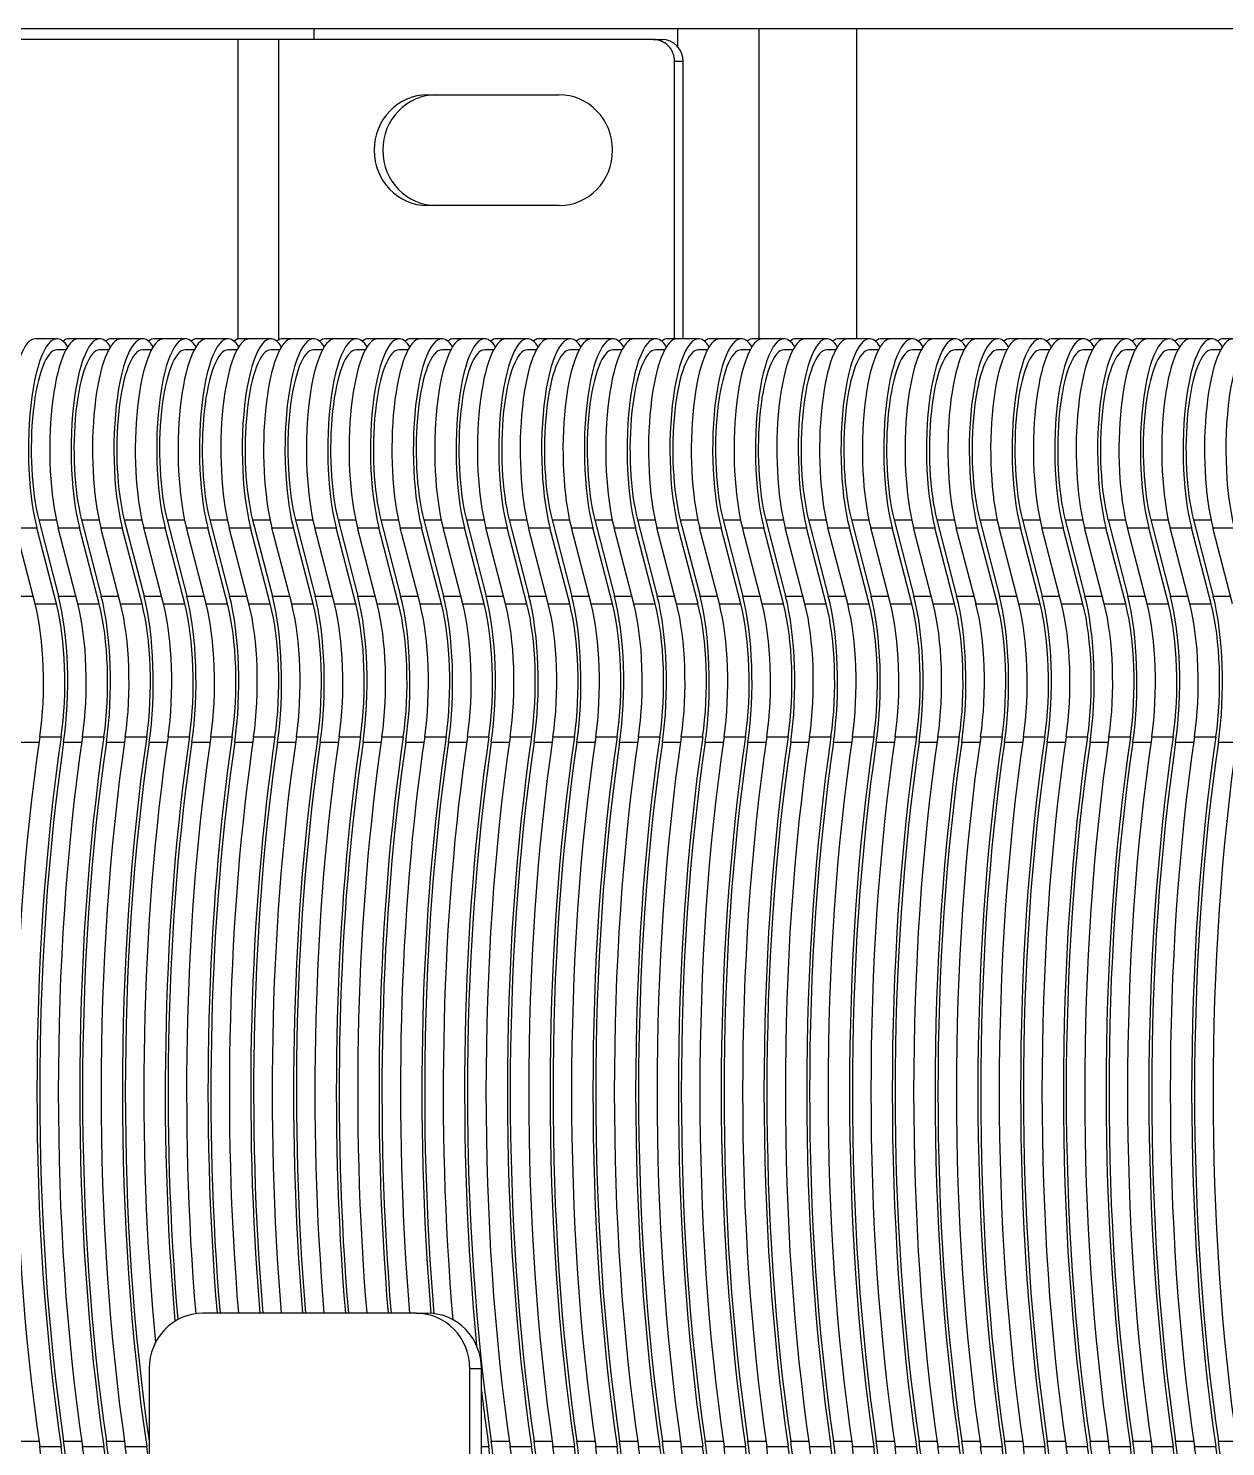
# Model space of a CAD drawing. Header units: millimetres. Extents: x 3795014 to 4300160, y 3869364 to 4016788.
# Drawn here: x 4226494 to 4226548, y 3922830.5 to 3922894.5 of the extents above; entities that cross this region are included whole.
import ezdxf

# ---------------------------------------------------------------- set-up
doc = ezdxf.new("R2010")
doc.units = ezdxf.units.MM
doc.layers.add('линия перехода', color=7, linetype='Continuous')
doc.layers.add('основная', color=7, linetype='Continuous', lineweight=50)

msp = doc.modelspace()

# ---------------------------------------------------------------- linework, layer by layer
at = {"layer": 'линия перехода', "color": 0, "linetype": 'Continuous', "lineweight": -3}
for p, q in [((4226503.445, 3922880.513), (4226503.445, 3922894.031)), ((4226505.283, 3922880.478), (4226505.283, 3922894.031)), ((4226523.298, 3922893.693), (4226523.298, 3922894.531)), ((4226526.973, 3922880.523), (4226526.973, 3922894.531)), ((4226523.539, 3922893.031), (4226523.151, 3922893.031)), ((4226494.434, 3922872.341), (4226495.225, 3922872.341)), ((4226496.366, 3922872.341), (4226497.157, 3922872.341)), ((4226498.297, 3922872.341), (4226499.088, 3922872.341)), ((4226500.229, 3922872.341), (4226501.02, 3922872.341)), ((4226502.161, 3922872.341), (4226502.952, 3922872.341)), ((4226504.092, 3922872.341), (4226504.883, 3922872.341)), ((4226506.024, 3922872.341), (4226506.815, 3922872.341)), ((4226507.956, 3922872.341), (4226508.747, 3922872.341)), ((4226509.887, 3922872.341), (4226510.678, 3922872.341)), ((4226511.819, 3922872.341), (4226512.61, 3922872.341)), ((4226513.751, 3922872.341), (4226514.542, 3922872.341)), ((4226515.682, 3922872.341), (4226516.473, 3922872.341)), ((4226517.614, 3922872.341), (4226518.405, 3922872.341)), ((4226519.546, 3922872.341), (4226520.337, 3922872.341)), ((4226521.477, 3922872.341), (4226522.268, 3922872.341)), ((4226523.409, 3922872.341), (4226524.2, 3922872.341)), ((4226525.341, 3922872.341), (4226526.132, 3922872.341)), ((4226527.272, 3922872.341), (4226528.063, 3922872.341)), ((4226529.204, 3922872.341), (4226529.995, 3922872.341)), ((4226531.136, 3922872.341), (4226531.927, 3922872.341)), ((4226533.068, 3922872.341), (4226533.858, 3922872.341)), ((4226534.999, 3922872.341), (4226535.79, 3922872.341)), ((4226536.931, 3922872.341), (4226537.722, 3922872.341)), ((4226538.863, 3922872.341), (4226539.653, 3922872.341)), ((4226540.794, 3922872.341), (4226541.585, 3922872.341)), ((4226542.726, 3922872.341), (4226543.517, 3922872.341)), ((4226544.658, 3922872.341), (4226545.448, 3922872.341)), ((4226546.589, 3922872.341), (4226547.38, 3922872.341)), ((4226493.377, 3922871.987), (4226494.342, 3922871.987)), ((4226495.308, 3922871.987), (4226496.274, 3922871.987)), ((4226497.24, 3922871.987), (4226498.206, 3922871.987)), ((4226499.172, 3922871.987), (4226500.137, 3922871.987)), ((4226501.103, 3922871.987), (4226502.069, 3922871.987)), ((4226503.035, 3922871.987), (4226504.001, 3922871.987)), ((4226504.967, 3922871.987), (4226505.932, 3922871.987)), ((4226506.898, 3922871.987), (4226507.864, 3922871.987)), ((4226508.83, 3922871.987), (4226509.796, 3922871.987)), ((4226510.762, 3922871.987), (4226511.727, 3922871.987)), ((4226512.693, 3922871.987), (4226513.659, 3922871.987)), ((4226514.625, 3922871.987), (4226515.591, 3922871.987)), ((4226516.557, 3922871.987), (4226517.523, 3922871.987)), ((4226518.488, 3922871.987), (4226519.454, 3922871.987)), ((4226520.42, 3922871.987), (4226521.386, 3922871.987)), ((4226522.352, 3922871.987), (4226523.318, 3922871.987)), ((4226524.283, 3922871.987), (4226525.249, 3922871.987)), ((4226526.215, 3922871.987), (4226527.181, 3922871.987)), ((4226528.147, 3922871.987), (4226529.113, 3922871.987)), ((4226530.078, 3922871.987), (4226531.044, 3922871.987)), ((4226532.01, 3922871.987), (4226532.976, 3922871.987)), ((4226533.942, 3922871.987), (4226534.908, 3922871.987)), ((4226535.873, 3922871.987), (4226536.839, 3922871.987)), ((4226537.805, 3922871.987), (4226538.771, 3922871.987)), ((4226539.737, 3922871.987), (4226540.703, 3922871.987)), ((4226541.668, 3922871.987), (4226542.634, 3922871.987)), ((4226543.6, 3922871.987), (4226544.566, 3922871.987)), ((4226545.532, 3922871.987), (4226546.498, 3922871.987)), ((4226547.463, 3922871.987), (4226548.429, 3922871.987)), ((4226493.393, 3922868.906), (4226494.175, 3922868.906)), ((4226494.267, 3922868.552), (4226495.233, 3922868.552)), ((4226495.324, 3922868.906), (4226496.107, 3922868.906)), ((4226496.199, 3922868.552), (4226497.164, 3922868.552)), ((4226497.256, 3922868.906), (4226498.039, 3922868.906)), ((4226498.13, 3922868.552), (4226499.096, 3922868.552)), ((4226499.188, 3922868.906), (4226499.97, 3922868.906)), ((4226500.062, 3922868.552), (4226501.028, 3922868.552)), ((4226501.119, 3922868.906), (4226501.902, 3922868.906)), ((4226501.994, 3922868.552), (4226502.959, 3922868.552)), ((4226503.051, 3922868.906), (4226503.834, 3922868.906)), ((4226503.925, 3922868.552), (4226504.891, 3922868.552)), ((4226504.983, 3922868.906), (4226505.765, 3922868.906)), ((4226505.857, 3922868.552), (4226506.823, 3922868.552)), ((4226506.914, 3922868.906), (4226507.697, 3922868.906)), ((4226507.789, 3922868.552), (4226508.754, 3922868.552)), ((4226508.846, 3922868.906), (4226509.629, 3922868.906)), ((4226509.72, 3922868.552), (4226510.686, 3922868.552)), ((4226510.778, 3922868.906), (4226511.56, 3922868.906)), ((4226511.652, 3922868.552), (4226512.618, 3922868.552)), ((4226512.709, 3922868.906), (4226513.492, 3922868.906)), ((4226513.584, 3922868.552), (4226514.549, 3922868.552)), ((4226514.641, 3922868.906), (4226515.424, 3922868.906)), ((4226515.515, 3922868.552), (4226516.481, 3922868.552)), ((4226516.573, 3922868.906), (4226517.355, 3922868.906)), ((4226517.447, 3922868.552), (4226518.413, 3922868.552)), ((4226518.504, 3922868.906), (4226519.287, 3922868.906)), ((4226519.379, 3922868.552), (4226520.344, 3922868.552)), ((4226520.436, 3922868.906), (4226521.219, 3922868.906)), ((4226521.31, 3922868.552), (4226522.276, 3922868.552)), ((4226522.368, 3922868.906), (4226523.15, 3922868.906)), ((4226523.242, 3922868.552), (4226524.208, 3922868.552)), ((4226524.299, 3922868.906), (4226525.082, 3922868.906)), ((4226525.174, 3922868.552), (4226526.139, 3922868.552)), ((4226526.231, 3922868.906), (4226527.014, 3922868.906)), ((4226527.105, 3922868.552), (4226528.071, 3922868.552)), ((4226528.163, 3922868.906), (4226528.945, 3922868.906)), ((4226529.037, 3922868.552), (4226530.003, 3922868.552)), ((4226530.094, 3922868.906), (4226530.877, 3922868.906)), ((4226530.969, 3922868.552), (4226531.934, 3922868.552)), ((4226532.026, 3922868.906), (4226532.809, 3922868.906)), ((4226532.9, 3922868.552), (4226533.866, 3922868.552)), ((4226533.958, 3922868.906), (4226534.74, 3922868.906)), ((4226534.832, 3922868.552), (4226535.798, 3922868.552)), ((4226535.889, 3922868.906), (4226536.672, 3922868.906)), ((4226536.764, 3922868.552), (4226537.729, 3922868.552)), ((4226537.821, 3922868.906), (4226538.604, 3922868.906)), ((4226538.695, 3922868.552), (4226539.661, 3922868.552)), ((4226539.753, 3922868.906), (4226540.535, 3922868.906)), ((4226540.627, 3922868.552), (4226541.593, 3922868.552)), ((4226541.684, 3922868.906), (4226542.467, 3922868.906)), ((4226542.559, 3922868.552), (4226543.524, 3922868.552)), ((4226543.616, 3922868.906), (4226544.399, 3922868.906)), ((4226544.49, 3922868.552), (4226545.456, 3922868.552)), ((4226545.548, 3922868.906), (4226546.33, 3922868.906)), ((4226546.422, 3922868.552), (4226547.388, 3922868.552)), ((4226547.479, 3922868.906), (4226548.262, 3922868.906)), ((4226493.625, 3922862.305), (4226494.442, 3922862.305)), ((4226494.478, 3922862.552), (4226495.444, 3922862.552)), ((4226495.557, 3922862.305), (4226496.374, 3922862.305)), ((4226496.41, 3922862.552), (4226497.376, 3922862.552)), ((4226497.488, 3922862.305), (4226498.306, 3922862.305)), ((4226498.341, 3922862.552), (4226499.307, 3922862.552)), ((4226499.42, 3922862.305), (4226500.237, 3922862.305)), ((4226500.273, 3922862.552), (4226501.239, 3922862.552)), ((4226501.352, 3922862.305), (4226502.169, 3922862.305)), ((4226502.205, 3922862.552), (4226503.171, 3922862.552)), ((4226503.283, 3922862.305), (4226504.101, 3922862.305)), ((4226504.136, 3922862.552), (4226505.102, 3922862.552)), ((4226505.215, 3922862.305), (4226506.032, 3922862.305)), ((4226506.068, 3922862.552), (4226507.034, 3922862.552)), ((4226507.147, 3922862.305), (4226507.964, 3922862.305)), ((4226508, 3922862.552), (4226508.966, 3922862.552)), ((4226509.078, 3922862.305), (4226509.896, 3922862.305)), ((4226509.931, 3922862.552), (4226510.897, 3922862.552)), ((4226511.01, 3922862.305), (4226511.827, 3922862.305)), ((4226511.863, 3922862.552), (4226512.829, 3922862.552)), ((4226512.942, 3922862.305), (4226513.759, 3922862.305)), ((4226513.795, 3922862.552), (4226514.761, 3922862.552)), ((4226514.873, 3922862.305), (4226515.691, 3922862.305)), ((4226515.726, 3922862.552), (4226516.692, 3922862.552)), ((4226516.805, 3922862.305), (4226517.622, 3922862.305)), ((4226517.658, 3922862.552), (4226518.624, 3922862.552)), ((4226518.737, 3922862.305), (4226519.554, 3922862.305)), ((4226519.59, 3922862.552), (4226520.556, 3922862.552)), ((4226520.668, 3922862.305), (4226521.486, 3922862.305)), ((4226521.521, 3922862.552), (4226522.487, 3922862.552)), ((4226522.6, 3922862.305), (4226523.417, 3922862.305)), ((4226523.453, 3922862.552), (4226524.419, 3922862.552)), ((4226524.532, 3922862.305), (4226525.349, 3922862.305)), ((4226525.385, 3922862.552), (4226526.351, 3922862.552)), ((4226526.463, 3922862.305), (4226527.281, 3922862.305)), ((4226527.316, 3922862.552), (4226528.282, 3922862.552)), ((4226528.395, 3922862.305), (4226529.212, 3922862.305)), ((4226529.248, 3922862.552), (4226530.214, 3922862.552)), ((4226530.327, 3922862.305), (4226531.144, 3922862.305)), ((4226531.18, 3922862.552), (4226532.146, 3922862.552)), ((4226532.258, 3922862.305), (4226533.076, 3922862.305)), ((4226533.111, 3922862.552), (4226534.077, 3922862.552)), ((4226534.19, 3922862.305), (4226535.007, 3922862.305)), ((4226535.043, 3922862.552), (4226536.009, 3922862.552)), ((4226536.122, 3922862.305), (4226536.939, 3922862.305)), ((4226536.975, 3922862.552), (4226537.941, 3922862.552)), ((4226538.053, 3922862.305), (4226538.871, 3922862.305)), ((4226538.906, 3922862.552), (4226539.872, 3922862.552)), ((4226539.985, 3922862.305), (4226540.802, 3922862.305)), ((4226540.838, 3922862.552), (4226541.804, 3922862.552)), ((4226541.917, 3922862.305), (4226542.734, 3922862.305)), ((4226542.77, 3922862.552), (4226543.736, 3922862.552)), ((4226543.848, 3922862.305), (4226544.666, 3922862.305)), ((4226544.701, 3922862.552), (4226545.667, 3922862.552)), ((4226545.78, 3922862.305), (4226546.597, 3922862.305)), ((4226546.633, 3922862.552), (4226547.599, 3922862.552)), ((4226547.712, 3922862.305), (4226548.529, 3922862.305)), ((4226513.906, 3922834.031), (4226514.424, 3922834.031)), ((4226493.625, 3922830.757), (4226494.442, 3922830.757)), ((4226495.557, 3922830.757), (4226496.374, 3922830.757)), ((4226497.488, 3922830.757), (4226498.306, 3922830.757)), ((4226514.873, 3922830.757), (4226515.691, 3922830.757)), ((4226516.805, 3922830.757), (4226517.622, 3922830.757)), ((4226518.737, 3922830.757), (4226519.554, 3922830.757)), ((4226520.668, 3922830.757), (4226521.486, 3922830.757)), ((4226522.6, 3922830.757), (4226523.417, 3922830.757)), ((4226524.532, 3922830.757), (4226525.349, 3922830.757)), ((4226526.463, 3922830.757), (4226527.281, 3922830.757)), ((4226528.395, 3922830.757), (4226529.212, 3922830.757)), ((4226530.327, 3922830.757), (4226531.144, 3922830.757)), ((4226532.258, 3922830.757), (4226533.076, 3922830.757)), ((4226534.19, 3922830.757), (4226535.007, 3922830.757)), ((4226536.122, 3922830.757), (4226536.939, 3922830.757)), ((4226538.053, 3922830.757), (4226538.871, 3922830.757)), ((4226539.985, 3922830.757), (4226540.802, 3922830.757)), ((4226541.917, 3922830.757), (4226542.734, 3922830.757)), ((4226543.848, 3922830.757), (4226544.666, 3922830.757)), ((4226545.78, 3922830.757), (4226546.597, 3922830.757)), ((4226547.712, 3922830.757), (4226548.529, 3922830.757)), ((4226494.478, 3922830.511), (4226495.444, 3922830.511)), ((4226496.41, 3922830.511), (4226497.376, 3922830.511)), ((4226498.341, 3922830.511), (4226499.307, 3922830.511)), ((4226514.424, 3922830.511), (4226514.761, 3922830.511)), ((4226515.726, 3922830.511), (4226516.692, 3922830.511)), ((4226517.658, 3922830.511), (4226518.624, 3922830.511)), ((4226519.59, 3922830.511), (4226520.556, 3922830.511)), ((4226521.521, 3922830.511), (4226522.487, 3922830.511)), ((4226523.453, 3922830.511), (4226524.419, 3922830.511)), ((4226525.385, 3922830.511), (4226526.351, 3922830.511)), ((4226527.316, 3922830.511), (4226528.282, 3922830.511)), ((4226529.248, 3922830.511), (4226530.214, 3922830.511)), ((4226531.18, 3922830.511), (4226532.146, 3922830.511)), ((4226533.111, 3922830.511), (4226534.077, 3922830.511)), ((4226535.043, 3922830.511), (4226536.009, 3922830.511)), ((4226536.975, 3922830.511), (4226537.941, 3922830.511)), ((4226538.906, 3922830.511), (4226539.872, 3922830.511)), ((4226540.838, 3922830.511), (4226541.804, 3922830.511)), ((4226542.77, 3922830.511), (4226543.736, 3922830.511)), ((4226544.701, 3922830.511), (4226545.667, 3922830.511)), ((4226546.633, 3922830.511), (4226547.599, 3922830.511))]:
    msp.add_line(p, q, dxfattribs=at)
at = {"layer": 'основная', "color": 0, "linetype": 'Continuous', "lineweight": -3}
for p, q in [((4226269.165, 3922894.531), (4226655.499, 3922894.531)), ((4226503.445, 3922894.031), (4226478.997, 3922894.031)), ((4226505.283, 3922894.031), (4226503.445, 3922894.031)), ((4226522.185, 3922894.031), (4226505.283, 3922894.031)), ((4226506.879, 3922894.031), (4226506.879, 3922894.531)), ((4226522.185, 3922894.031), (4226522.573, 3922894.031)), ((4226531.378, 3922880.523), (4226531.378, 3922894.531)), ((4226523.151, 3922880.523), (4226523.151, 3922893.031)), ((4226523.539, 3922880.523), (4226523.539, 3922893.031)), ((4226511.997, 3922891.531), (4226517.935, 3922891.531)), ((4226517.935, 3922886.531), (4226511.997, 3922886.531)), ((4226495.259, 3922880.523), (4226494.293, 3922880.523)), ((4226495.66, 3922880.023), (4226495.259, 3922880.023)), ((4226496.225, 3922880.523), (4226495.798, 3922880.523)), ((4226497.19, 3922880.523), (4226496.225, 3922880.523)), ((4226497.591, 3922880.023), (4226497.19, 3922880.023)), ((4226498.156, 3922880.523), (4226497.729, 3922880.523)), ((4226499.122, 3922880.523), (4226498.156, 3922880.523)), ((4226499.523, 3922880.023), (4226499.122, 3922880.023)), ((4226500.088, 3922880.523), (4226499.661, 3922880.523)), ((4226501.054, 3922880.523), (4226500.088, 3922880.523)), ((4226501.455, 3922880.023), (4226501.054, 3922880.023)), ((4226502.02, 3922880.523), (4226501.593, 3922880.523)), ((4226502.985, 3922880.523), (4226502.02, 3922880.523)), ((4226503.386, 3922880.023), (4226502.985, 3922880.023)), ((4226503.951, 3922880.523), (4226503.524, 3922880.523)), ((4226504.917, 3922880.523), (4226503.951, 3922880.523)), ((4226505.318, 3922880.023), (4226504.917, 3922880.023)), ((4226505.883, 3922880.523), (4226505.456, 3922880.523)), ((4226506.849, 3922880.523), (4226505.883, 3922880.523)), ((4226507.25, 3922880.023), (4226506.849, 3922880.023)), ((4226507.815, 3922880.523), (4226507.388, 3922880.523)), ((4226508.78, 3922880.523), (4226507.815, 3922880.523)), ((4226509.181, 3922880.023), (4226508.78, 3922880.023)), ((4226509.746, 3922880.523), (4226509.319, 3922880.523)), ((4226510.712, 3922880.523), (4226509.746, 3922880.523)), ((4226511.113, 3922880.023), (4226510.712, 3922880.023)), ((4226511.678, 3922880.523), (4226511.251, 3922880.523)), ((4226512.644, 3922880.523), (4226511.678, 3922880.523)), ((4226513.045, 3922880.023), (4226512.644, 3922880.023)), ((4226513.61, 3922880.523), (4226513.183, 3922880.523)), ((4226514.575, 3922880.523), (4226513.61, 3922880.523)), ((4226514.976, 3922880.023), (4226514.575, 3922880.023)), ((4226515.541, 3922880.523), (4226515.114, 3922880.523)), ((4226516.507, 3922880.523), (4226515.541, 3922880.523)), ((4226516.908, 3922880.023), (4226516.507, 3922880.023)), ((4226517.473, 3922880.523), (4226517.046, 3922880.523)), ((4226518.439, 3922880.523), (4226517.473, 3922880.523)), ((4226518.84, 3922880.023), (4226518.439, 3922880.023)), ((4226519.405, 3922880.523), (4226518.978, 3922880.523)), ((4226520.37, 3922880.523), (4226519.405, 3922880.523)), ((4226520.771, 3922880.023), (4226520.37, 3922880.023)), ((4226521.336, 3922880.523), (4226520.909, 3922880.523)), ((4226522.302, 3922880.523), (4226521.336, 3922880.523)), ((4226522.703, 3922880.023), (4226522.302, 3922880.023)), ((4226523.268, 3922880.523), (4226522.841, 3922880.523)), ((4226524.234, 3922880.523), (4226523.268, 3922880.523)), ((4226524.635, 3922880.023), (4226524.234, 3922880.023)), ((4226525.2, 3922880.523), (4226524.773, 3922880.523)), ((4226526.165, 3922880.523), (4226525.2, 3922880.523)), ((4226526.566, 3922880.023), (4226526.165, 3922880.023)), ((4226527.131, 3922880.523), (4226526.705, 3922880.523)), ((4226528.097, 3922880.523), (4226527.131, 3922880.523)), ((4226528.498, 3922880.023), (4226528.097, 3922880.023)), ((4226529.063, 3922880.523), (4226528.636, 3922880.523)), ((4226530.029, 3922880.523), (4226529.063, 3922880.523)), ((4226530.43, 3922880.023), (4226530.029, 3922880.023)), ((4226530.995, 3922880.523), (4226530.568, 3922880.523)), ((4226531.96, 3922880.523), (4226530.995, 3922880.523)), ((4226532.361, 3922880.023), (4226531.96, 3922880.023)), ((4226532.926, 3922880.523), (4226532.5, 3922880.523)), ((4226533.892, 3922880.523), (4226532.926, 3922880.523)), ((4226534.293, 3922880.023), (4226533.892, 3922880.023)), ((4226534.858, 3922880.523), (4226534.431, 3922880.523)), ((4226535.824, 3922880.523), (4226534.858, 3922880.523)), ((4226536.225, 3922880.023), (4226535.824, 3922880.023)), ((4226536.79, 3922880.523), (4226536.363, 3922880.523)), ((4226537.755, 3922880.523), (4226536.79, 3922880.523)), ((4226538.156, 3922880.023), (4226537.755, 3922880.023)), ((4226538.721, 3922880.523), (4226538.295, 3922880.523)), ((4226539.687, 3922880.523), (4226538.721, 3922880.523)), ((4226540.088, 3922880.023), (4226539.687, 3922880.023)), ((4226540.653, 3922880.523), (4226540.226, 3922880.523)), ((4226541.619, 3922880.523), (4226540.653, 3922880.523)), ((4226542.02, 3922880.023), (4226541.619, 3922880.023)), ((4226542.585, 3922880.523), (4226542.158, 3922880.523)), ((4226543.55, 3922880.523), (4226542.585, 3922880.523)), ((4226543.952, 3922880.023), (4226543.55, 3922880.023)), ((4226544.516, 3922880.523), (4226544.09, 3922880.523)), ((4226545.482, 3922880.523), (4226544.516, 3922880.523)), ((4226545.883, 3922880.023), (4226545.482, 3922880.023)), ((4226546.448, 3922880.523), (4226546.021, 3922880.523)), ((4226547.414, 3922880.523), (4226546.448, 3922880.523)), ((4226547.815, 3922880.023), (4226547.414, 3922880.023)), ((4226548.38, 3922880.523), (4226547.953, 3922880.523)), ((4226494.434, 3922872.341), (4226495.324, 3922868.906)), ((4226496.366, 3922872.341), (4226497.256, 3922868.906)), ((4226498.297, 3922872.341), (4226499.188, 3922868.906)), ((4226500.229, 3922872.341), (4226501.119, 3922868.906)), ((4226502.161, 3922872.341), (4226503.051, 3922868.906)), ((4226504.092, 3922872.341), (4226504.983, 3922868.906)), ((4226506.024, 3922872.341), (4226506.914, 3922868.906)), ((4226507.956, 3922872.341), (4226508.846, 3922868.906)), ((4226509.887, 3922872.341), (4226510.778, 3922868.906)), ((4226511.819, 3922872.341), (4226512.709, 3922868.906)), ((4226513.751, 3922872.341), (4226514.641, 3922868.906)), ((4226515.682, 3922872.341), (4226516.573, 3922868.906)), ((4226517.614, 3922872.341), (4226518.504, 3922868.906)), ((4226519.546, 3922872.341), (4226520.436, 3922868.906)), ((4226521.477, 3922872.341), (4226522.368, 3922868.906)), ((4226523.409, 3922872.341), (4226524.299, 3922868.906)), ((4226525.341, 3922872.341), (4226526.231, 3922868.906)), ((4226527.272, 3922872.341), (4226528.163, 3922868.906)), ((4226529.204, 3922872.341), (4226530.094, 3922868.906)), ((4226531.136, 3922872.341), (4226532.026, 3922868.906)), ((4226533.068, 3922872.341), (4226533.958, 3922868.906)), ((4226534.999, 3922872.341), (4226535.889, 3922868.906)), ((4226536.931, 3922872.341), (4226537.821, 3922868.906)), ((4226538.863, 3922872.341), (4226539.753, 3922868.906)), ((4226540.794, 3922872.341), (4226541.684, 3922868.906)), ((4226542.726, 3922872.341), (4226543.616, 3922868.906)), ((4226544.658, 3922872.341), (4226545.548, 3922868.906)), ((4226546.589, 3922872.341), (4226547.479, 3922868.906)), ((4226494.267, 3922868.552), (4226493.377, 3922871.987)), ((4226495.233, 3922868.552), (4226494.342, 3922871.987)), ((4226496.199, 3922868.552), (4226495.308, 3922871.987)), ((4226497.164, 3922868.552), (4226496.274, 3922871.987)), ((4226498.13, 3922868.552), (4226497.24, 3922871.987)), ((4226499.096, 3922868.552), (4226498.206, 3922871.987)), ((4226500.062, 3922868.552), (4226499.172, 3922871.987)), ((4226501.028, 3922868.552), (4226500.137, 3922871.987)), ((4226501.994, 3922868.552), (4226501.103, 3922871.987)), ((4226502.959, 3922868.552), (4226502.069, 3922871.987)), ((4226503.925, 3922868.552), (4226503.035, 3922871.987)), ((4226504.891, 3922868.552), (4226504.001, 3922871.987)), ((4226505.857, 3922868.552), (4226504.967, 3922871.987)), ((4226506.823, 3922868.552), (4226505.932, 3922871.987)), ((4226507.789, 3922868.552), (4226506.898, 3922871.987)), ((4226508.754, 3922868.552), (4226507.864, 3922871.987)), ((4226509.72, 3922868.552), (4226508.83, 3922871.987)), ((4226510.686, 3922868.552), (4226509.796, 3922871.987)), ((4226511.652, 3922868.552), (4226510.762, 3922871.987)), ((4226512.618, 3922868.552), (4226511.727, 3922871.987)), ((4226513.584, 3922868.552), (4226512.693, 3922871.987)), ((4226514.549, 3922868.552), (4226513.659, 3922871.987)), ((4226515.515, 3922868.552), (4226514.625, 3922871.987)), ((4226516.481, 3922868.552), (4226515.591, 3922871.987)), ((4226517.447, 3922868.552), (4226516.557, 3922871.987)), ((4226518.413, 3922868.552), (4226517.523, 3922871.987)), ((4226519.379, 3922868.552), (4226518.488, 3922871.987)), ((4226520.344, 3922868.552), (4226519.454, 3922871.987)), ((4226521.31, 3922868.552), (4226520.42, 3922871.987)), ((4226522.276, 3922868.552), (4226521.386, 3922871.987)), ((4226523.242, 3922868.552), (4226522.352, 3922871.987)), ((4226524.208, 3922868.552), (4226523.318, 3922871.987)), ((4226525.174, 3922868.552), (4226524.283, 3922871.987)), ((4226526.139, 3922868.552), (4226525.249, 3922871.987)), ((4226527.105, 3922868.552), (4226526.215, 3922871.987)), ((4226528.071, 3922868.552), (4226527.181, 3922871.987)), ((4226529.037, 3922868.552), (4226528.147, 3922871.987)), ((4226530.003, 3922868.552), (4226529.113, 3922871.987)), ((4226530.969, 3922868.552), (4226530.078, 3922871.987)), ((4226531.934, 3922868.552), (4226531.044, 3922871.987)), ((4226532.9, 3922868.552), (4226532.01, 3922871.987)), ((4226533.866, 3922868.552), (4226532.976, 3922871.987)), ((4226534.832, 3922868.552), (4226533.942, 3922871.987)), ((4226535.798, 3922868.552), (4226534.908, 3922871.987)), ((4226536.764, 3922868.552), (4226535.873, 3922871.987)), ((4226537.729, 3922868.552), (4226536.839, 3922871.987)), ((4226538.695, 3922868.552), (4226537.805, 3922871.987)), ((4226539.661, 3922868.552), (4226538.771, 3922871.987)), ((4226540.627, 3922868.552), (4226539.737, 3922871.987)), ((4226541.593, 3922868.552), (4226540.703, 3922871.987)), ((4226542.559, 3922868.552), (4226541.668, 3922871.987)), ((4226543.524, 3922868.552), (4226542.634, 3922871.987)), ((4226544.49, 3922868.552), (4226543.6, 3922871.987)), ((4226545.456, 3922868.552), (4226544.566, 3922871.987)), ((4226546.422, 3922868.552), (4226545.532, 3922871.987)), ((4226547.388, 3922868.552), (4226546.498, 3922871.987)), ((4226548.354, 3922868.552), (4226547.463, 3922871.987)), ((4226511.491, 3922836.531), (4226501.833, 3922836.531)), ((4226511.491, 3922836.531), (4226512.01, 3922836.531)), ((4226499.418, 3922834.031), (4226499.418, 3922825.781)), ((4226513.906, 3922825.781), (4226513.906, 3922834.031)), ((4226514.424, 3922825.781), (4226514.424, 3922834.031))]:
    msp.add_line(p, q, dxfattribs=at)
for centre, major_axis, ratio, start_param, end_param in [((4226522.185, 3922893.031), (0, -1), 0.965835, 1.570796, 3.141593), ((4226522.573, 3922893.031), (0, 1), 0.965835, 4.712389, 6.283185), ((4226511.997, 3922889.031), (0, -2.5), 0.965835, 3.141593, 6.283185), ((4226512.386, 3922889.031), (0, -2.5), 0.965835, 3.141593, 6.283185), ((4226517.935, 3922889.031), (0, 2.5), 0.965835, 3.141593, 6.283185), ((4226495.259, 3922875.523), (0, -5), 0.259156, 2.759692, 5.497787), ((4226497.19, 3922875.523), (0, -5), 0.259156, 2.759692, 5.497787), ((4226499.122, 3922875.523), (0, -5), 0.259156, 2.759692, 5.497787), ((4226501.054, 3922875.523), (0, -5), 0.259156, 2.759692, 5.497787), ((4226502.985, 3922875.523), (0, -5), 0.259156, 2.759692, 5.497787), ((4226504.917, 3922875.523), (0, -5), 0.259156, 2.759692, 5.497787), ((4226506.849, 3922875.523), (0, -5), 0.259156, 2.759692, 5.497787), ((4226508.78, 3922875.523), (0, -5), 0.259156, 2.759692, 5.497787), ((4226510.712, 3922875.523), (0, -5), 0.259156, 2.759692, 5.497787), ((4226512.644, 3922875.523), (0, -5), 0.259156, 2.759692, 5.497787), ((4226514.575, 3922875.523), (0, -5), 0.259156, 2.759692, 5.497787), ((4226516.507, 3922875.523), (0, -5), 0.259156, 2.759692, 5.497787), ((4226518.439, 3922875.523), (0, -5), 0.259156, 2.759692, 5.497787), ((4226520.37, 3922875.523), (0, -5), 0.259156, 2.759692, 5.497787), ((4226522.302, 3922875.523), (0, -5), 0.259156, 2.759692, 5.497787), ((4226524.234, 3922875.523), (0, -5), 0.259156, 2.759692, 5.497787), ((4226526.165, 3922875.523), (0, -5), 0.259156, 2.759692, 5.497787), ((4226528.097, 3922875.523), (0, -5), 0.259156, 2.759692, 5.497787), ((4226530.029, 3922875.523), (0, -5), 0.259156, 2.759692, 5.497787), ((4226531.96, 3922875.523), (0, -5), 0.259156, 2.759692, 5.497787), ((4226533.892, 3922875.523), (0, -5), 0.259156, 2.759692, 5.497787), ((4226535.824, 3922875.523), (0, -5), 0.259156, 2.759692, 5.497787), ((4226537.755, 3922875.523), (0, -5), 0.259156, 2.759692, 5.497787), ((4226539.687, 3922875.523), (0, -5), 0.259156, 2.759692, 5.497787), ((4226541.619, 3922875.523), (0, -5), 0.259156, 2.759692, 5.497787), ((4226543.55, 3922875.523), (0, -5), 0.259156, 2.759692, 5.497787), ((4226545.482, 3922875.523), (0, -5), 0.259156, 2.759692, 5.497787), ((4226547.414, 3922875.523), (0, -5), 0.259156, 2.759692, 5.497787), ((4226549.345, 3922875.523), (0, -5), 0.259156, 2.759692, 5.497787), ((4226494.293, 3922875.523), (0, -5), 0.259156, 3.141593, 5.497787), ((4226495.259, 3922875.523), (0, -4.5), 0.259156, 3.141593, 5.497787), ((4226496.225, 3922875.523), (0, -5), 0.259156, 3.141593, 5.497787), ((4226495.798, 3922875.523), (0, -5), 0.259156, 3.141593, 3.351128), ((4226497.19, 3922875.523), (0, -4.5), 0.259156, 3.141593, 5.497787), ((4226498.156, 3922875.523), (0, -5), 0.259156, 3.141593, 5.497787), ((4226497.729, 3922875.523), (0, -5), 0.259156, 3.141593, 3.351128), ((4226499.122, 3922875.523), (0, -4.5), 0.259156, 3.141593, 5.497787), ((4226500.088, 3922875.523), (0, -5), 0.259156, 3.141593, 5.497787), ((4226499.661, 3922875.523), (0, -5), 0.259156, 3.141593, 3.351128), ((4226501.054, 3922875.523), (0, -4.5), 0.259156, 3.141593, 5.497787), ((4226502.02, 3922875.523), (0, -5), 0.259156, 3.141593, 5.497787), ((4226501.593, 3922875.523), (0, -5), 0.259156, 3.141593, 3.351128), ((4226502.985, 3922875.523), (0, -4.5), 0.259156, 3.141593, 5.497787), ((4226503.951, 3922875.523), (0, -5), 0.259156, 3.141593, 5.497787), ((4226503.524, 3922875.523), (0, -5), 0.259156, 3.141593, 3.351128), ((4226504.917, 3922875.523), (0, -4.5), 0.259156, 3.141593, 5.497787), ((4226505.883, 3922875.523), (0, -5), 0.259156, 3.141593, 5.497787), ((4226505.456, 3922875.523), (0, -5), 0.259156, 3.141593, 3.351128), ((4226506.849, 3922875.523), (0, -4.5), 0.259156, 3.141593, 5.497787), ((4226507.815, 3922875.523), (0, -5), 0.259156, 3.141593, 5.497787), ((4226507.388, 3922875.523), (0, -5), 0.259156, 3.141593, 3.351128), ((4226508.78, 3922875.523), (0, -4.5), 0.259156, 3.141593, 5.497787), ((4226509.746, 3922875.523), (0, -5), 0.259156, 3.141593, 5.497787), ((4226509.319, 3922875.523), (0, -5), 0.259156, 3.141593, 3.351128), ((4226510.712, 3922875.523), (0, -4.5), 0.259156, 3.141593, 5.497787), ((4226511.678, 3922875.523), (0, -5), 0.259156, 3.141593, 5.497787), ((4226511.251, 3922875.523), (0, -5), 0.259156, 3.141593, 3.351128), ((4226512.644, 3922875.523), (0, -4.5), 0.259156, 3.141593, 5.497787), ((4226513.61, 3922875.523), (0, -5), 0.259156, 3.141593, 5.497787), ((4226513.183, 3922875.523), (0, -5), 0.259156, 3.141593, 3.351128), ((4226514.575, 3922875.523), (0, -4.5), 0.259156, 3.141593, 5.497787), ((4226515.541, 3922875.523), (0, -5), 0.259156, 3.141593, 5.497787), ((4226515.114, 3922875.523), (0, -5), 0.259156, 3.141593, 3.351128), ((4226516.507, 3922875.523), (0, -4.5), 0.259156, 3.141593, 5.497787), ((4226517.473, 3922875.523), (0, -5), 0.259156, 3.141593, 5.497787), ((4226517.046, 3922875.523), (0, -5), 0.259156, 3.141593, 3.351128), ((4226518.439, 3922875.523), (0, -4.5), 0.259156, 3.141593, 5.497787), ((4226519.405, 3922875.523), (0, -5), 0.259156, 3.141593, 5.497787), ((4226518.978, 3922875.523), (0, -5), 0.259156, 3.141593, 3.351128), ((4226520.37, 3922875.523), (0, -4.5), 0.259156, 3.141593, 5.497787), ((4226521.336, 3922875.523), (0, -5), 0.259156, 3.141593, 5.497787), ((4226520.909, 3922875.523), (0, -5), 0.259156, 3.141593, 3.351128), ((4226522.302, 3922875.523), (0, -4.5), 0.259156, 3.141593, 5.497787), ((4226523.268, 3922875.523), (0, -5), 0.259156, 3.141593, 5.497787), ((4226522.841, 3922875.523), (0, -5), 0.259156, 3.141593, 3.351128), ((4226524.234, 3922875.523), (0, -4.5), 0.259156, 3.141593, 5.497787), ((4226525.2, 3922875.523), (0, -5), 0.259156, 3.141593, 5.497787), ((4226524.773, 3922875.523), (0, -5), 0.259156, 3.141593, 3.351128), ((4226526.165, 3922875.523), (0, -4.5), 0.259156, 3.141593, 5.497787), ((4226527.131, 3922875.523), (0, -5), 0.259156, 3.141593, 5.497787), ((4226526.705, 3922875.523), (0, -5), 0.259156, 3.141593, 3.351128), ((4226528.097, 3922875.523), (0, -4.5), 0.259156, 3.141593, 5.497787), ((4226529.063, 3922875.523), (0, -5), 0.259156, 3.141593, 5.497787), ((4226528.636, 3922875.523), (0, -5), 0.259156, 3.141593, 3.351128), ((4226530.029, 3922875.523), (0, -4.5), 0.259156, 3.141593, 5.497787), ((4226530.995, 3922875.523), (0, -5), 0.259156, 3.141593, 5.497787), ((4226530.568, 3922875.523), (0, -5), 0.259156, 3.141593, 3.351128), ((4226531.96, 3922875.523), (0, -4.5), 0.259156, 3.141593, 5.497787), ((4226532.926, 3922875.523), (0, -5), 0.259156, 3.141593, 5.497787), ((4226532.5, 3922875.523), (0, -5), 0.259156, 3.141593, 3.351128), ((4226533.892, 3922875.523), (0, -4.5), 0.259156, 3.141593, 5.497787), ((4226534.858, 3922875.523), (0, -5), 0.259156, 3.141593, 5.497787), ((4226534.431, 3922875.523), (0, -5), 0.259156, 3.141593, 3.351128), ((4226535.824, 3922875.523), (0, -4.5), 0.259156, 3.141593, 5.497787), ((4226536.79, 3922875.523), (0, -5), 0.259156, 3.141593, 5.497787), ((4226536.363, 3922875.523), (0, -5), 0.259156, 3.141593, 3.351128), ((4226537.755, 3922875.523), (0, -4.5), 0.259156, 3.141593, 5.497787), ((4226538.721, 3922875.523), (0, -5), 0.259156, 3.141593, 5.497787), ((4226538.295, 3922875.523), (0, -5), 0.259156, 3.141593, 3.351128), ((4226539.687, 3922875.523), (0, -4.5), 0.259156, 3.141593, 5.497787), ((4226540.653, 3922875.523), (0, -5), 0.259156, 3.141593, 5.497787), ((4226540.226, 3922875.523), (0, -5), 0.259156, 3.141593, 3.351128), ((4226541.619, 3922875.523), (0, -4.5), 0.259156, 3.141593, 5.497787), ((4226542.585, 3922875.523), (0, -5), 0.259156, 3.141593, 5.497787), ((4226542.158, 3922875.523), (0, -5), 0.259156, 3.141593, 3.351128), ((4226543.55, 3922875.523), (0, -4.5), 0.259156, 3.141593, 5.497787), ((4226544.516, 3922875.523), (0, -5), 0.259156, 3.141593, 5.497787), ((4226544.09, 3922875.523), (0, -5), 0.259156, 3.141593, 3.351128), ((4226545.482, 3922875.523), (0, -4.5), 0.259156, 3.141593, 5.497787), ((4226546.448, 3922875.523), (0, -5), 0.259156, 3.141593, 5.497787), ((4226546.021, 3922875.523), (0, -5), 0.259156, 3.141593, 3.351128), ((4226547.414, 3922875.523), (0, -4.5), 0.259156, 3.141593, 5.497787), ((4226548.38, 3922875.523), (0, -5), 0.259156, 3.141593, 5.497787), ((4226547.953, 3922875.523), (0, -5), 0.259156, 3.141593, 3.351128), ((4226493.351, 3922865.017), (0, -5), 0.259156, 1.055331, 2.356194), ((4226494.316, 3922865.017), (0, -5), 0.259156, 1.055331, 2.356194), ((4226494.316, 3922865.017), (0, 5.5), 0.259156, 4.196924, 5.497787), ((4226495.282, 3922865.017), (0, -5), 0.259156, 1.055331, 2.356194), ((4226496.248, 3922865.017), (0, -5), 0.259156, 1.055331, 2.356194), ((4226496.248, 3922865.017), (0, 5.5), 0.259156, 4.196924, 5.497787), ((4226497.214, 3922865.017), (0, -5), 0.259156, 1.055331, 2.356194), ((4226498.18, 3922865.017), (0, -5), 0.259156, 1.055331, 2.356194), ((4226498.18, 3922865.017), (0, 5.5), 0.259156, 4.196924, 5.497787), ((4226499.146, 3922865.017), (0, -5), 0.259156, 1.055331, 2.356194), ((4226500.111, 3922865.017), (0, -5), 0.259156, 1.055331, 2.356194), ((4226500.111, 3922865.017), (0, 5.5), 0.259156, 4.196924, 5.497787), ((4226501.077, 3922865.017), (0, -5), 0.259156, 1.055331, 2.356194), ((4226502.043, 3922865.017), (0, -5), 0.259156, 1.055331, 2.356194), ((4226502.043, 3922865.017), (0, 5.5), 0.259156, 4.196924, 5.497787), ((4226503.009, 3922865.017), (0, -5), 0.259156, 1.055331, 2.356194), ((4226503.975, 3922865.017), (0, -5), 0.259156, 1.055331, 2.356194), ((4226503.975, 3922865.017), (0, 5.5), 0.259156, 4.196924, 5.497787), ((4226504.941, 3922865.017), (0, -5), 0.259156, 1.055331, 2.356194), ((4226505.906, 3922865.017), (0, -5), 0.259156, 1.055331, 2.356194), ((4226505.906, 3922865.017), (0, 5.5), 0.259156, 4.196924, 5.497787), ((4226506.872, 3922865.017), (0, -5), 0.259156, 1.055331, 2.356194), ((4226507.838, 3922865.017), (0, -5), 0.259156, 1.055331, 2.356194), ((4226507.838, 3922865.017), (0, 5.5), 0.259156, 4.196924, 5.497787), ((4226508.804, 3922865.017), (0, -5), 0.259156, 1.055331, 2.356194), ((4226509.77, 3922865.017), (0, -5), 0.259156, 1.055331, 2.356194), ((4226509.77, 3922865.017), (0, 5.5), 0.259156, 4.196924, 5.497787), ((4226510.736, 3922865.017), (0, -5), 0.259156, 1.055331, 2.356194), ((4226511.701, 3922865.017), (0, -5), 0.259156, 1.055331, 2.356194), ((4226511.701, 3922865.017), (0, 5.5), 0.259156, 4.196924, 5.497787), ((4226512.667, 3922865.017), (0, -5), 0.259156, 1.055331, 2.356194), ((4226513.633, 3922865.017), (0, -5), 0.259156, 1.055331, 2.356194), ((4226513.633, 3922865.017), (0, 5.5), 0.259156, 4.196924, 5.497787), ((4226514.599, 3922865.017), (0, -5), 0.259156, 1.055331, 2.356194), ((4226515.565, 3922865.017), (0, -5), 0.259156, 1.055331, 2.356194), ((4226515.565, 3922865.017), (0, 5.5), 0.259156, 4.196924, 5.497787), ((4226516.531, 3922865.017), (0, -5), 0.259156, 1.055331, 2.356194), ((4226517.496, 3922865.017), (0, -5), 0.259156, 1.055331, 2.356194), ((4226517.496, 3922865.017), (0, 5.5), 0.259156, 4.196924, 5.497787), ((4226518.462, 3922865.017), (0, -5), 0.259156, 1.055331, 2.356194), ((4226519.428, 3922865.017), (0, -5), 0.259156, 1.055331, 2.356194), ((4226519.428, 3922865.017), (0, 5.5), 0.259156, 4.196924, 5.497787), ((4226520.394, 3922865.017), (0, -5), 0.259156, 1.055331, 2.356194), ((4226521.36, 3922865.017), (0, -5), 0.259156, 1.055331, 2.356194), ((4226521.36, 3922865.017), (0, 5.5), 0.259156, 4.196924, 5.497787), ((4226522.326, 3922865.017), (0, -5), 0.259156, 1.055331, 2.356194), ((4226523.291, 3922865.017), (0, -5), 0.259156, 1.055331, 2.356194), ((4226523.291, 3922865.017), (0, 5.5), 0.259156, 4.196924, 5.497787), ((4226524.257, 3922865.017), (0, -5), 0.259156, 1.055331, 2.356194), ((4226525.223, 3922865.017), (0, -5), 0.259156, 1.055331, 2.356194), ((4226525.223, 3922865.017), (0, 5.5), 0.259156, 4.196924, 5.497787), ((4226526.189, 3922865.017), (0, -5), 0.259156, 1.055331, 2.356194), ((4226527.155, 3922865.017), (0, -5), 0.259156, 1.055331, 2.356194), ((4226527.155, 3922865.017), (0, 5.5), 0.259156, 4.196924, 5.497787), ((4226528.121, 3922865.017), (0, -5), 0.259156, 1.055331, 2.356194), ((4226529.086, 3922865.017), (0, -5), 0.259156, 1.055331, 2.356194), ((4226529.086, 3922865.017), (0, 5.5), 0.259156, 4.196924, 5.497787), ((4226530.052, 3922865.017), (0, -5), 0.259156, 1.055331, 2.356194), ((4226531.018, 3922865.017), (0, -5), 0.259156, 1.055331, 2.356194), ((4226531.018, 3922865.017), (0, 5.5), 0.259156, 4.196924, 5.497787), ((4226531.984, 3922865.017), (0, -5), 0.259156, 1.055331, 2.356194), ((4226532.95, 3922865.017), (0, -5), 0.259156, 1.055331, 2.356194), ((4226532.95, 3922865.017), (0, 5.5), 0.259156, 4.196924, 5.497787), ((4226533.916, 3922865.017), (0, -5), 0.259156, 1.055331, 2.356194), ((4226534.882, 3922865.017), (0, -5), 0.259156, 1.055331, 2.356194), ((4226534.882, 3922865.017), (0, 5.5), 0.259156, 4.196924, 5.497787), ((4226535.847, 3922865.017), (0, -5), 0.259156, 1.055331, 2.356194), ((4226536.813, 3922865.017), (0, -5), 0.259156, 1.055331, 2.356194), ((4226536.813, 3922865.017), (0, 5.5), 0.259156, 4.196924, 5.497787), ((4226537.779, 3922865.017), (0, -5), 0.259156, 1.055331, 2.356194), ((4226538.745, 3922865.017), (0, -5), 0.259156, 1.055331, 2.356194), ((4226538.745, 3922865.017), (0, 5.5), 0.259156, 4.196924, 5.497787), ((4226539.711, 3922865.017), (0, -5), 0.259156, 1.055331, 2.356194), ((4226540.677, 3922865.017), (0, -5), 0.259156, 1.055331, 2.356194), ((4226540.677, 3922865.017), (0, 5.5), 0.259156, 4.196924, 5.497787), ((4226541.642, 3922865.017), (0, -5), 0.259156, 1.055331, 2.356194), ((4226542.608, 3922865.017), (0, -5), 0.259156, 1.055331, 2.356194), ((4226542.608, 3922865.017), (0, 5.5), 0.259156, 4.196924, 5.497787), ((4226543.574, 3922865.017), (0, -5), 0.259156, 1.055331, 2.356194), ((4226544.54, 3922865.017), (0, -5), 0.259156, 1.055331, 2.356194), ((4226544.54, 3922865.017), (0, 5.5), 0.259156, 4.196924, 5.497787), ((4226545.506, 3922865.017), (0, -5), 0.259156, 1.055331, 2.356194), ((4226546.472, 3922865.017), (0, -5), 0.259156, 1.055331, 2.356194), ((4226546.472, 3922865.017), (0, 5.5), 0.259156, 4.196924, 5.497787), ((4226501.806, 3922846.531), (0, -32.5), 0.259156, 4.196924, 5.227854), ((4226502.772, 3922846.531), (0, -32.5), 0.259156, 4.196924, 5.227854), ((4226502.772, 3922846.531), (0, 32), 0.259156, 1.055331, 2.086262), ((4226503.738, 3922846.531), (0, -32.5), 0.259156, 4.196924, 5.227854), ((4226504.704, 3922846.531), (0, -32.5), 0.259156, 4.196924, 5.227854), ((4226504.704, 3922846.531), (0, 32), 0.259156, 1.055331, 2.086262), ((4226505.67, 3922846.531), (0, -32.5), 0.259156, 4.196924, 5.227854), ((4226506.635, 3922846.531), (0, -32.5), 0.259156, 4.196924, 5.227854), ((4226506.635, 3922846.531), (0, 32), 0.259156, 1.055331, 2.086262), ((4226507.601, 3922846.531), (0, -32.5), 0.259156, 4.196924, 5.068059), ((4226508.567, 3922846.531), (0, -32.5), 0.259156, 4.196924, 5.036836), ((4226508.567, 3922846.531), (0, 32), 0.259156, 1.055331, 1.897999), ((4226509.533, 3922846.531), (0, -32.5), 0.259156, 4.196924, 5.025835), ((4226510.499, 3922846.531), (0, -32.5), 0.259156, 4.196924, 5.025156), ((4226510.499, 3922846.531), (0, 32), 0.259156, 1.055331, 1.88862), ((4226511.465, 3922846.531), (0, -32.5), 0.259156, 4.196924, 5.025156), ((4226512.43, 3922846.531), (0, -32.5), 0.259156, 4.196924, 5.025156), ((4226512.43, 3922846.531), (0, 32), 0.259156, 1.055331, 1.88862), ((4226513.396, 3922846.531), (0, -32.5), 0.259156, 4.196924, 5.025156), ((4226514.362, 3922846.531), (0, -32.5), 0.259156, 4.196924, 5.025156), ((4226514.362, 3922846.531), (0, 32), 0.259156, 1.055331, 1.88862), ((4226515.328, 3922846.531), (0, -32.5), 0.259156, 4.196924, 5.025156), ((4226516.294, 3922846.531), (0, -32.5), 0.259156, 4.196924, 5.025156), ((4226516.294, 3922846.531), (0, 32), 0.259156, 1.055331, 1.88862), ((4226517.26, 3922846.531), (0, -32.5), 0.259156, 4.196924, 5.025156), ((4226518.225, 3922846.531), (0, -32.5), 0.259156, 4.196924, 5.025156), ((4226518.225, 3922846.531), (0, 32), 0.259156, 1.055331, 1.88862), ((4226519.191, 3922846.531), (0, -32.5), 0.259156, 4.196924, 5.025156), ((4226520.157, 3922846.531), (0, -32.5), 0.259156, 4.196924, 5.02528), ((4226520.157, 3922846.531), (0, 32), 0.259156, 1.055331, 1.88914), ((4226521.123, 3922846.531), (0, -32.5), 0.259156, 4.196924, 5.034459), ((4226522.089, 3922846.531), (0, -32.5), 0.259156, 4.196924, 5.072924), ((4226522.089, 3922846.531), (0, 32), 0.259156, 1.055331, 2.086262), ((4226523.055, 3922846.531), (0, -32.5), 0.259156, 4.196924, 5.227854), ((4226524.02, 3922846.531), (0, -32.5), 0.259156, 4.196924, 5.227854), ((4226524.02, 3922846.531), (0, 32), 0.259156, 1.055331, 2.086262), ((4226524.986, 3922846.531), (0, -32.5), 0.259156, 4.196924, 5.227854), ((4226525.952, 3922846.531), (0, -32.5), 0.259156, 4.196924, 5.227854), ((4226525.952, 3922846.531), (0, 32), 0.259156, 1.055331, 2.086262), ((4226526.918, 3922846.531), (0, -32.5), 0.259156, 4.196924, 5.227854), ((4226527.884, 3922846.531), (0, -32.5), 0.259156, 4.196924, 5.227854), ((4226527.884, 3922846.531), (0, 32), 0.259156, 1.055331, 2.086262), ((4226528.85, 3922846.531), (0, -32.5), 0.259156, 4.196924, 5.227854), ((4226529.815, 3922846.531), (0, -32.5), 0.259156, 4.196924, 5.227854), ((4226529.815, 3922846.531), (0, 32), 0.259156, 1.055331, 2.086262), ((4226530.781, 3922846.531), (0, -32.5), 0.259156, 4.196924, 5.227854), ((4226531.747, 3922846.531), (0, -32.5), 0.259156, 4.196924, 5.227854), ((4226531.747, 3922846.531), (0, 32), 0.259156, 1.055331, 2.086262), ((4226532.713, 3922846.531), (0, -32.5), 0.259156, 4.196924, 5.227854), ((4226533.679, 3922846.531), (0, -32.5), 0.259156, 4.196924, 5.227854), ((4226533.679, 3922846.531), (0, 32), 0.259156, 1.055331, 2.086262), ((4226534.645, 3922846.531), (0, -32.5), 0.259156, 4.196924, 5.227854), ((4226535.61, 3922846.531), (0, -32.5), 0.259156, 4.196924, 5.227854), ((4226535.61, 3922846.531), (0, 32), 0.259156, 1.055331, 2.086262), ((4226536.576, 3922846.531), (0, -32.5), 0.259156, 4.196924, 5.227854), ((4226537.542, 3922846.531), (0, -32.5), 0.259156, 4.196924, 5.227854), ((4226537.542, 3922846.531), (0, 32), 0.259156, 1.055331, 2.086262), ((4226538.508, 3922846.531), (0, -32.5), 0.259156, 4.196924, 5.227854), ((4226539.474, 3922846.531), (0, -32.5), 0.259156, 4.196924, 5.227854), ((4226539.474, 3922846.531), (0, 32), 0.259156, 1.055331, 2.086262), ((4226540.44, 3922846.531), (0, -32.5), 0.259156, 4.196924, 5.227854), ((4226541.405, 3922846.531), (0, -32.5), 0.259156, 4.196924, 5.227854), ((4226541.405, 3922846.531), (0, 32), 0.259156, 1.055331, 2.086262), ((4226542.371, 3922846.531), (0, -32.5), 0.259156, 4.196924, 5.227854), ((4226543.337, 3922846.531), (0, -32.5), 0.259156, 4.196924, 5.227854), ((4226543.337, 3922846.531), (0, 32), 0.259156, 1.055331, 2.086262), ((4226544.303, 3922846.531), (0, -32.5), 0.259156, 4.196924, 5.227854), ((4226545.269, 3922846.531), (0, -32.5), 0.259156, 4.196924, 5.227854), ((4226545.269, 3922846.531), (0, 32), 0.259156, 1.055331, 2.086262), ((4226546.235, 3922846.531), (0, -32.5), 0.259156, 4.196924, 5.227854), ((4226547.2, 3922846.531), (0, -32.5), 0.259156, 4.196924, 5.227854), ((4226547.2, 3922846.531), (0, 32), 0.259156, 1.055331, 2.086262), ((4226548.166, 3922846.531), (0, -32.5), 0.259156, 4.196924, 5.227854), ((4226549.132, 3922846.531), (0, -32.5), 0.259156, 4.196924, 5.227854), ((4226549.132, 3922846.531), (0, 32), 0.259156, 1.055331, 2.086262), ((4226550.098, 3922846.531), (0, -32.5), 0.259156, 4.196924, 5.227854), ((4226551.064, 3922846.531), (0, -32.5), 0.259156, 4.196924, 5.227854), ((4226551.064, 3922846.531), (0, 32), 0.259156, 1.055331, 2.086262), ((4226552.03, 3922846.531), (0, -32.5), 0.259156, 4.196924, 5.227854), ((4226552.995, 3922846.531), (0, -32.5), 0.259156, 4.196924, 5.227854), ((4226552.995, 3922846.531), (0, 32), 0.259156, 1.055331, 2.086262), ((4226553.961, 3922846.531), (0, -32.5), 0.259156, 4.196924, 5.227854), ((4226554.927, 3922846.531), (0, -32.5), 0.259156, 4.196924, 5.227854), ((4226554.927, 3922846.531), (0, 32), 0.259156, 1.055331, 2.086262), ((4226555.893, 3922846.531), (0, -32.5), 0.259156, 4.196924, 5.227854), ((4226501.833, 3922834.031), (0, 2.5), 0.965835, 0, 1.570796), ((4226511.491, 3922834.031), (0, -2.5), 0.965835, 1.570796, 3.141593), ((4226512.01, 3922834.031), (0, -2.5), 0.965835, 1.570796, 3.141593), ((4226522.089, 3922846.531), (0, -32.5), 0.259156, -1.143274, -1.055331), ((4226494.316, 3922828.046), (0, 5.5), 0.259156, 4.287989, 5.227854), ((4226496.248, 3922828.046), (0, 5.5), 0.259156, 4.287989, 5.227854), ((4226513.633, 3922828.046), (0, 5.5), 0.259156, 4.287989, 5.227854), ((4226515.565, 3922828.046), (0, 5.5), 0.259156, 4.287989, 5.227854), ((4226517.496, 3922828.046), (0, 5.5), 0.259156, 4.287989, 5.227854), ((4226519.428, 3922828.046), (0, 5.5), 0.259156, 4.287989, 5.227854), ((4226521.36, 3922828.046), (0, 5.5), 0.259156, 4.287989, 5.227854), ((4226523.291, 3922828.046), (0, 5.5), 0.259156, 4.287989, 5.227854), ((4226525.223, 3922828.046), (0, 5.5), 0.259156, 4.287989, 5.227854), ((4226527.155, 3922828.046), (0, 5.5), 0.259156, 4.287989, 5.227854), ((4226529.086, 3922828.046), (0, 5.5), 0.259156, 4.287989, 5.227854), ((4226531.018, 3922828.046), (0, 5.5), 0.259156, 4.287989, 5.227854), ((4226532.95, 3922828.046), (0, 5.5), 0.259156, 4.287989, 5.227854), ((4226534.882, 3922828.046), (0, 5.5), 0.259156, 4.287989, 5.227854), ((4226536.813, 3922828.046), (0, 5.5), 0.259156, 4.287989, 5.227854), ((4226538.745, 3922828.046), (0, 5.5), 0.259156, 4.287989, 5.227854), ((4226540.677, 3922828.046), (0, 5.5), 0.259156, 4.287989, 5.227854), ((4226542.608, 3922828.046), (0, 5.5), 0.259156, 4.287989, 5.227854), ((4226544.54, 3922828.046), (0, 5.5), 0.259156, 4.287989, 5.227854), ((4226546.472, 3922828.046), (0, 5.5), 0.259156, 4.287989, 5.227854), ((4226493.351, 3922828.046), (0, -5), 0.259156, 1.100723, 2.086262), ((4226494.316, 3922828.046), (0, -5), 0.259156, 1.100723, 2.086262), ((4226495.282, 3922828.046), (0, -5), 0.259156, 1.100723, 2.086262), ((4226496.248, 3922828.046), (0, -5), 0.259156, 1.100723, 2.086262), ((4226497.214, 3922828.046), (0, -5), 0.259156, 1.100723, 2.086262), ((4226498.18, 3922828.046), (0, -5), 0.259156, -4.414203, -4.196924), ((4226513.633, 3922828.046), (0, -5), 0.259156, 1.100723, 2.086262), ((4226514.599, 3922828.046), (0, -5), 0.259156, 1.100723, 2.086262), ((4226515.565, 3922828.046), (0, -5), 0.259156, 1.100723, 2.086262), ((4226516.531, 3922828.046), (0, -5), 0.259156, 1.100723, 2.086262), ((4226517.496, 3922828.046), (0, -5), 0.259156, 1.100723, 2.086262), ((4226518.462, 3922828.046), (0, -5), 0.259156, 1.100723, 2.086262), ((4226519.428, 3922828.046), (0, -5), 0.259156, 1.100723, 2.086262), ((4226520.394, 3922828.046), (0, -5), 0.259156, 1.100723, 2.086262), ((4226521.36, 3922828.046), (0, -5), 0.259156, 1.100723, 2.086262), ((4226522.326, 3922828.046), (0, -5), 0.259156, 1.100723, 2.086262), ((4226523.291, 3922828.046), (0, -5), 0.259156, 1.100723, 2.086262), ((4226524.257, 3922828.046), (0, -5), 0.259156, 1.100723, 2.086262), ((4226525.223, 3922828.046), (0, -5), 0.259156, 1.100723, 2.086262), ((4226526.189, 3922828.046), (0, -5), 0.259156, 1.100723, 2.086262), ((4226527.155, 3922828.046), (0, -5), 0.259156, 1.100723, 2.086262), ((4226528.121, 3922828.046), (0, -5), 0.259156, 1.100723, 2.086262), ((4226529.086, 3922828.046), (0, -5), 0.259156, 1.100723, 2.086262), ((4226530.052, 3922828.046), (0, -5), 0.259156, 1.100723, 2.086262), ((4226531.018, 3922828.046), (0, -5), 0.259156, 1.100723, 2.086262), ((4226531.984, 3922828.046), (0, -5), 0.259156, 1.100723, 2.086262), ((4226532.95, 3922828.046), (0, -5), 0.259156, 1.100723, 2.086262), ((4226533.916, 3922828.046), (0, -5), 0.259156, 1.100723, 2.086262), ((4226534.882, 3922828.046), (0, -5), 0.259156, 1.100723, 2.086262), ((4226535.847, 3922828.046), (0, -5), 0.259156, 1.100723, 2.086262), ((4226536.813, 3922828.046), (0, -5), 0.259156, 1.100723, 2.086262), ((4226537.779, 3922828.046), (0, -5), 0.259156, 1.100723, 2.086262), ((4226538.745, 3922828.046), (0, -5), 0.259156, 1.100723, 2.086262), ((4226539.711, 3922828.046), (0, -5), 0.259156, 1.100723, 2.086262), ((4226540.677, 3922828.046), (0, -5), 0.259156, 1.100723, 2.086262), ((4226541.642, 3922828.046), (0, -5), 0.259156, 1.100723, 2.086262), ((4226542.608, 3922828.046), (0, -5), 0.259156, 1.100723, 2.086262), ((4226543.574, 3922828.046), (0, -5), 0.259156, 1.100723, 2.086262), ((4226544.54, 3922828.046), (0, -5), 0.259156, 1.100723, 2.086262), ((4226545.506, 3922828.046), (0, -5), 0.259156, 1.100723, 2.086262), ((4226546.472, 3922828.046), (0, -5), 0.259156, 1.100723, 2.086262)]:
    msp.add_ellipse(centre, major_axis=major_axis, ratio=ratio, start_param=start_param, end_param=end_param, dxfattribs=at)

doc.saveas('drawing.dxf')
